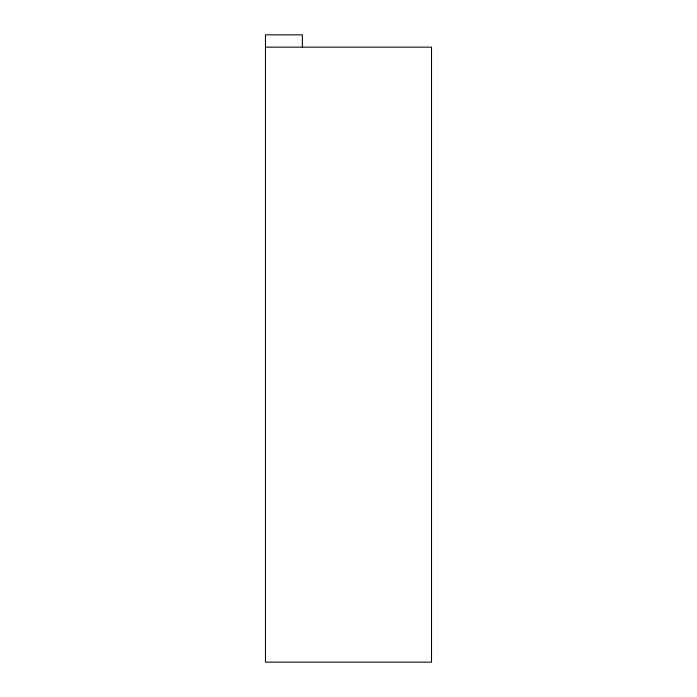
<?xml version="1.0" encoding="UTF-8"?>
<svg xmlns="http://www.w3.org/2000/svg" width="697" height="697" viewBox="0 0 697 697"><rect width="100%" height="100%" fill="white"/><g stroke="black" fill="none" stroke-linecap="round" stroke-linejoin="round"><path stroke-width="1.05" d="M265.479 47.152L431.521 47.152L431.521 662.15L265.479 662.15L265.479 34.85L302.376 34.85L302.376 47.152"/></g></svg>
